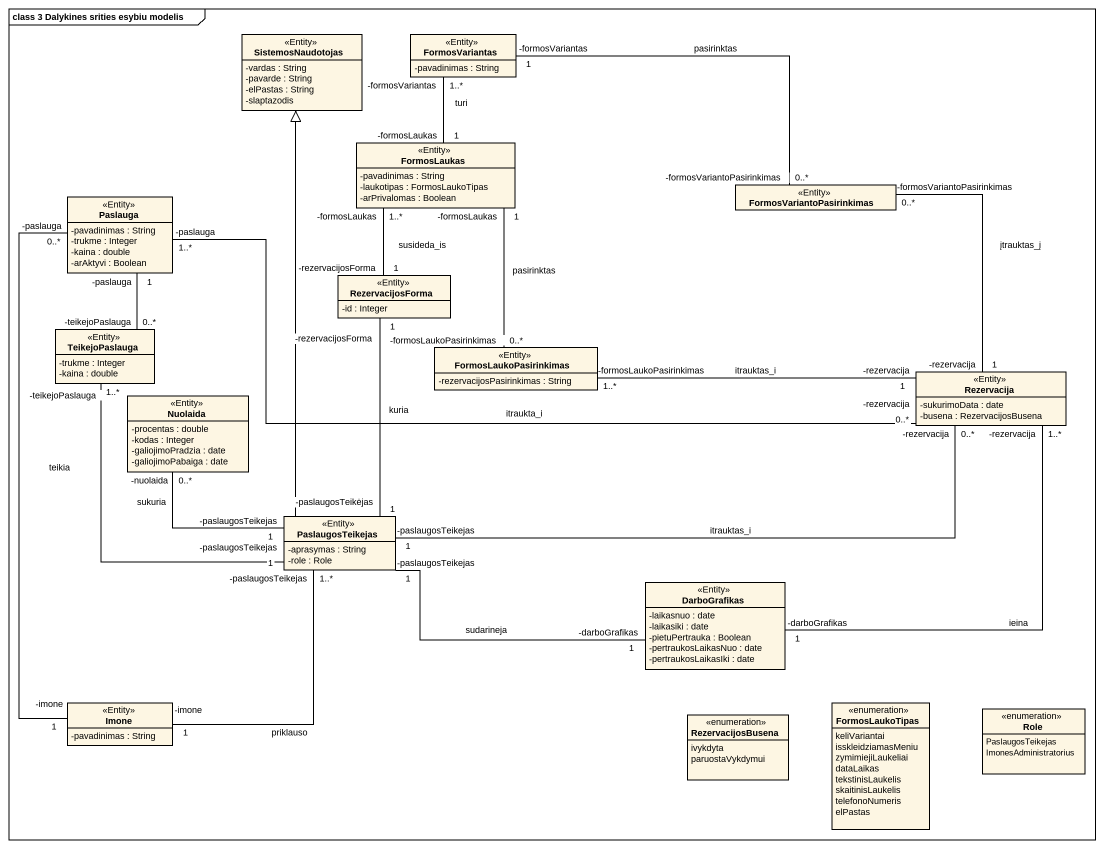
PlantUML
@startuml
mainframe class 3 Dalykines srities esybiu modelis
hide circle
hide empty members
skinparam classAttributeIconSize 0
class SistemosNaudotojas <<Entity>> {
  -vardas : String
  -pavarde : String
  -elPastas : String
  -slaptazodis
}
class FormosVariantas <<Entity>> {
  -pavadinimas : String
}
class FormosLaukas <<Entity>> {
  -pavadinimas : String
  -laukotipas : FormosLaukoTipas
  -arPrivalomas : Boolean
}
class Paslauga <<Entity>> {
  -pavadinimas : String
  -trukme : Integer
  -kaina : double
  -arAktyvi : Boolean
}
class FormosVariantoPasirinkimas <<Entity>>
class RezervacijosForma <<Entity>> {
  -id : Integer
}
class TeikejoPaslauga <<Entity>> {
  -trukme : Integer
  -kaina : double
}
class FormosLaukoPasirinkimas <<Entity>> {
  -rezervacijosPasirinkimas : String
}
class Rezervacija <<Entity>> {
  -sukurimoData : date
  -busena : RezervacijosBusena
}
class Nuolaida <<Entity>> {
  -procentas : double
  -kodas : Integer
  -galiojimoPradzia : date
  -galiojimoPabaiga : date
}
class PaslaugosTeikejas <<Entity>> {
  -aprasymas : String
  -role : Role
}
class DarboGrafikas <<Entity>> {
  -laikasnuo : date
  -laikasiki : date
  -pietuPertrauka : Boolean
  -pertraukosLaikasNuo : date
  -pertraukosLaikasIki : date
}
class Imone <<Entity>> {
  -pavadinimas : String
}
enum RezervacijosBusena {
  ivykdyta
  paruostaVykdymui
}
enum FormosLaukoTipas {
  keliVariantai
  isskleidziamasMeniu
  zymimiejiLaukeliai
  dataLaikas
  tekstinisLaukelis
  skaitinisLaukelis
  telefonoNumeris
  elPastas
}
enum Role {
  PaslaugosTeikejas
  ImonesAdministratorius
}
FormosVariantas "1\n-formosVariantas" -right- "0..*\n-formosVariantoPasirinkimas" FormosVariantoPasirinkimas : pasirinktas
FormosLaukas "1\n-formosLaukas" -up- "1..*\n-formosVariantas" FormosVariantas : turi
FormosLaukas "1\n-formosLaukas" -- "0..*\n-formosLaukoPasirinkimas" FormosLaukoPasirinkimas : pasirinktas
Paslauga "1\n-paslauga" -- "0..*\n-teikejoPaslauga" TeikejoPaslauga
Paslauga "1..*\n-paslauga" -right- "0..*\n-rezervacija" Rezervacija : itraukta_i
Paslauga "0..*\n-paslauga" -- "1\n-imone" Imone : teikia
FormosVariantoPasirinkimas "0..*\n-formosVariantoPasirinkimas" -- "1\n-rezervacija" Rezervacija : įtrauktas_į
RezervacijosForma "1\n-rezervacijosForma" -up- "1..*\n-formosLaukas" FormosLaukas : susideda_is
TeikejoPaslauga "1..*\n-teikejoPaslauga" -- "1\n-paslaugosTeikejas" PaslaugosTeikejas
FormosLaukoPasirinkimas "1..*\n-formosLaukoPasirinkimas" -right- "1\n-rezervacija" Rezervacija : itrauktas_i
Rezervacija "1..*\n-rezervacija" -- "1\n-darboGrafikas" DarboGrafikas : ieina
PaslaugosTeikejas -up-|> SistemosNaudotojas
PaslaugosTeikejas "1\n-paslaugosTeikėjas" -up- "1\n-rezervacijosForma" RezervacijosForma : kuria
PaslaugosTeikejas "1\n-paslaugosTeikejas" -right- "0..*\n-rezervacija" Rezervacija : itrauktas_i
PaslaugosTeikejas "1\n-paslaugosTeikejas" -up- "0..*\n-nuolaida" Nuolaida : sukuria
PaslaugosTeikejas "1\n-paslaugosTeikejas" -right- "1\n-darboGrafikas" DarboGrafikas : sudarineja
Imone "1\n-imone" -up- "1..*\n-paslaugosTeikejas" PaslaugosTeikejas : priklauso
@enduml
